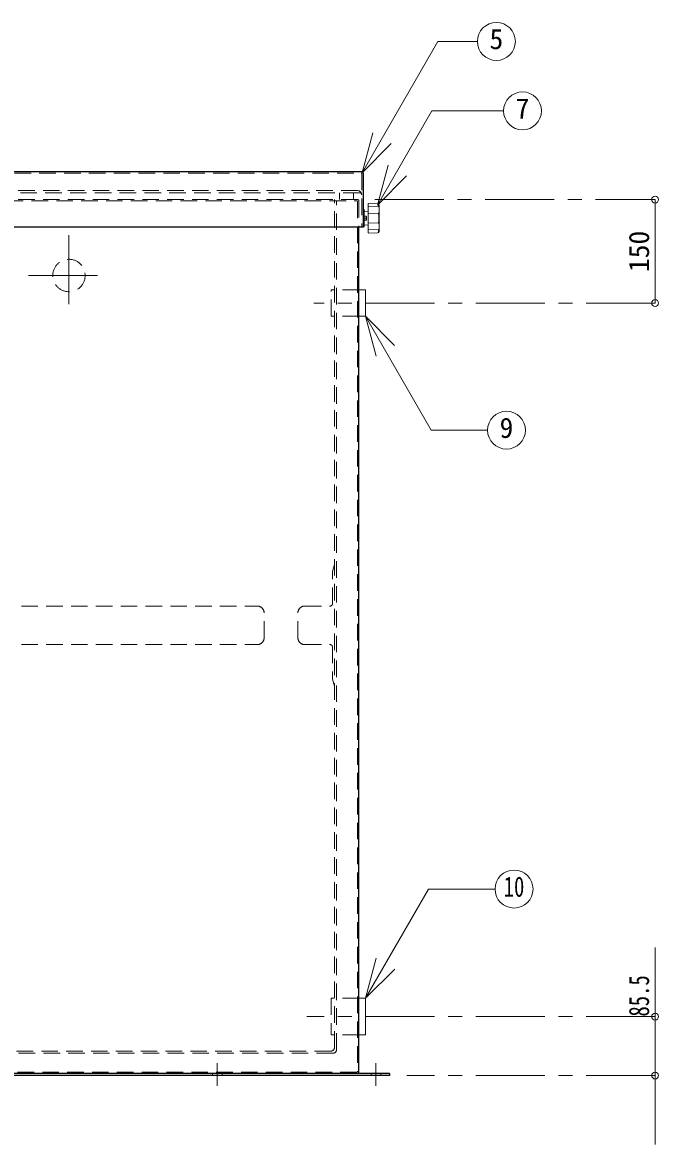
# Model space of a CAD drawing. Units: millimetres at full size, sheet at 1:20; details may follow other scales. Extents: x -4246 to 3854, y -2716 to 2904.
# Drawn here: x -2913 to -1991, y -1616 to 10 of the extents above; entities that cross this region are included whole.
import ezdxf
from ezdxf.enums import TextEntityAlignment as Align

# ---------------------------------------------------------------- set-up
doc = ezdxf.new("R2010")
doc.units = ezdxf.units.MM
doc.header["$LTSCALE"] = 20
doc.header["$PDMODE"] = 32
doc.header["$PDSIZE"] = 10
doc.linetypes.add('CHAIN1', pattern=[8, 5, -1, 1, -1])
doc.linetypes.add('DASHED1', pattern=[1.8, 1.2, -0.6])
doc.layers.add('0-0', color=7, linetype='Continuous', lineweight=9)
doc.styles.add('ＭＳ ゴシック', font='')
doc.styles.get('ＭＳ ゴシック').set_extended_font_data('MS Gothic')

msp = doc.modelspace()

# ---------------------------------------------------------------- linework, layer by layer
at = {"layer": '0-0', "lineweight": 18}
for p, q in [((-2420.63, -207.76), (-2310.73, -17.42)), ((-2253.29, -17.42), (-2310.73, -17.42)), ((-2420.63, -207.76), (-2405.1, -149.81)), ((-2420.63, -207.76), (-2378.2, -165.34)), ((-2398.34, -254.58), (-2382.81, -196.63)), ((-2398.34, -254.58), (-2355.91, -212.15)), ((-2411.6, -294.64), (-2411.6, -252.71)), ((-2411.6, -256.74), (-2397.06, -257.22)), ((-2411.09, -252.21), (-2397.94, -252.63)), ((-2395.62, -261.91), (-2396.01, -254.53)), ((-2417.6, -261.17), (-2419.1, -261.17)), ((-2414.98, -270.67), (-2417.6, -270.67)), ((-2414.98, -273.67), (-2417.6, -273.67)), ((-2417.14, -264.14), (-2411.6, -263.67)), ((-2414.35, -271.32), (-2414.35, -276.02)), ((-2411.6, -266.82), (-2397.06, -266.33)), ((-2395.6, -284.91), (-2395.6, -262.44)), ((-2414.98, -276.67), (-2417.6, -276.67)), ((-2417.14, -283.21), (-2411.6, -283.67)), ((-2411.6, -280.53), (-2397.06, -281.01)), ((-2411.6, -290.61), (-2397.06, -290.12)), ((-2395.62, -285.44), (-2396.01, -292.82)), ((-2411.09, -295.14), (-2397.94, -294.71)), ((-2415.6, -415.67), (-2425.1, -415.67)), ((-2415.74, -415.45), (-2400.21, -473.41)), ((-2415.74, -415.45), (-2373.31, -457.88)), ((-2415.74, -415.45), (-2320.25, -580.84)), ((-2238.64, -580.84), (-2320.25, -580.84)), ((-2415.61, -1404.19), (-2324.22, -1245.89)), ((-2227.67, -1245.89), (-2324.22, -1245.89)), ((-2415.61, -1404.19), (-2400.08, -1346.23)), ((-2415.61, -1404.19), (-2373.19, -1361.76)), ((-2415.6, -1404.17), (-2425.1, -1404.17))]:
    msp.add_line(p, q, dxfattribs=at)
at = {"layer": '0-0', "linetype": 'DASHED1', "lineweight": 18}
for p, q in [((-3068.62, -208.17), (-2422.1, -208.17)), ((-2421.1, -209.17), (-2421.1, -286.17)), ((-2424.1, -236.67), (-3100.63, -236.67)), ((-2427.1, -233.67), (-3097.05, -233.67)), ((-2433.1, -246.67), (-2433.1, -236.67)), ((-3115.84, -248.67), (-2428.1, -248.67)), ((-2427.1, -246.67), (-3113.14, -246.67)), ((-2460.6, -1475.67), (-2460.6, -246.67)), ((-2457.6, -1478.67), (-2457.6, -248.67)), ((-2427.1, -249.67), (-2427.1, -1510.17)), ((-2425.1, -248.67), (-2425.1, -286.17)), ((-3418.6, -835.67), (-2572.6, -835.67)), ((-2562.6, -881.67), (-2562.6, -845.67)), ((-3418.6, -891.67), (-2572.6, -891.67)), ((-2462.6, -1483.67), (-3528.6, -1483.67)), ((-2465.6, -1480.67), (-3525.6, -1480.67)), ((-2428.1, -1511.17), (-3563.1, -1511.17)), ((-2445.1, -1513.17), (-2445.1, -1511.17)), ((-2637.6, -1513.17), (-2637.6, -1516.17)), ((-2623.6, -1513.17), (-2623.6, -1516.17))]:
    msp.add_line(p, q, dxfattribs=at)
at = {"layer": '0-0', "color": 5, "lineweight": 25}
for p, q in [((-3066.46, -206.17), (-2421.1, -206.17)), ((-2419.1, -208.17), (-2419.1, -286.17)), ((-3206.4, -286.17), (-2419.1, -286.17)), ((-2425.1, -1511.17), (-2425.1, -286.17)), ((-2380.6, -1513.17), (-3610.6, -1513.17))]:
    msp.add_line(p, q, dxfattribs=at)
at = {"layer": '0-0', "color": 4, "linetype": 'DASHED1'}
for p, q in [((-2453.1, -246.67), (-2453.1, -236.67)), ((-2465.6, -415.67), (-2465.6, -377.67)), ((-2425.1, -377.67), (-2465.6, -377.67)), ((-2425.1, -415.67), (-2465.6, -415.67)), ((-2460.6, -775.67), (-2463.6, -785.67)), ((-2463.6, -832.67), (-2463.6, -785.67)), ((-2503.6, -835.67), (-2466.6, -835.67)), ((-2513.6, -881.67), (-2513.6, -845.67)), ((-2503.6, -891.67), (-2466.6, -891.67)), ((-2463.6, -894.67), (-2463.6, -941.67)), ((-2460.6, -951.67), (-2463.6, -941.67)), ((-2465.6, -1404.17), (-2465.6, -1457.17)), ((-2425.1, -1404.17), (-2465.6, -1404.17)), ((-2425.1, -1457.17), (-2465.6, -1457.17)), ((-2407.6, -1513.17), (-2407.6, -1516.17)), ((-2393.6, -1513.17), (-2393.6, -1516.17))]:
    msp.add_line(p, q, dxfattribs=at)
at = {"layer": '0-0', "color": 4, "linetype": 'CHAIN1'}
for p, q in [((-2402.1, -246.67), (-1995.6, -246.67)), ((-2845.6, -298.17), (-2845.6, -415.17)), ((-2904.1, -356.67), (-2787.1, -356.67)), ((-1995.6, -396.67), (-2490.6, -396.67)), ((-1995.6, -1430.67), (-2500.6, -1430.67)), ((-2630.6, -1498.17), (-2630.6, -1531.17)), ((-2400.6, -1498.17), (-2400.6, -1531.17)), ((-1995.6, -1516.17), (-2355.6, -1516.17))]:
    msp.add_line(p, q, dxfattribs=at)
at = {"layer": '0-0', "color": 4}
for p, q in [((-1995.6, -246.67), (-1995.6, -396.67)), ((-1995.6, -1330.67), (-1995.6, -1616.17))]:
    msp.add_line(p, q, dxfattribs=at)
at = {"layer": '0-0', "lineweight": 18}
for points in [[(-2398.34, -254.58), (-2319.54, -118.09), (-2215.39, -118.09)], [(-2417.6, -261.17), (-2417.6, -286.17), (-2419.1, -286.17)], [(-2415.6, -415.67), (-2415.6, -377.67), (-2425.1, -377.67)], [(-2415.6, -1404.17), (-2415.6, -1457.17), (-2425.1, -1457.17)]]:
    msp.add_lwpolyline(points, dxfattribs=at)
at = {"layer": '0-0', "color": 5, "lineweight": 25}
msp.add_lwpolyline([(-2380.6, -1513.17), (-2380.6, -1516.17), (-3610.6, -1516.17)], dxfattribs=at)
at = {"layer": '0-0', "lineweight": 18}
for centre in [(-2225.79, -17.42), (-2187.89, -118.09), (-2211.14, -580.84), (-2200.17, -1245.89)]:
    msp.add_circle(centre, 27.5, dxfattribs=at)
at = {"layer": '0-0', "color": 4, "linetype": 'DASHED1'}
msp.add_circle((-2845.6, -356.67), 23.5, dxfattribs=at)
at = {"layer": '0-0', "linetype": 'DASHED1', "lineweight": 18}
for centre, radius, start, end in [((-2422.1, -209.17), 1, 0, 90), ((-2427.1, -239.67), 6, 0, 90), ((-2424.1, -239.67), 3, 0, 90), ((-2428.1, -249.67), 1, 0, 90), ((-2427.1, -248.67), 2, 0, 90), ((-2572.6, -845.67), 10, 0, 90), ((-2572.6, -881.67), 10, 270, 0), ((-2465.6, -1475.67), 5, 270, 0), ((-2462.6, -1478.67), 5, 270, 0), ((-2428.1, -1510.17), 1, 270, 0)]:
    msp.add_arc(centre, radius, start, end, dxfattribs=at)
at = {"layer": '0-0', "color": 5, "lineweight": 25}
for centre, start, end in [((-2421.1, -208.17), 0, 90), ((-2427.1, -1511.17), 270, 0)]:
    msp.add_arc(centre, 2, start, end, dxfattribs=at)
at = {"layer": '0-0', "lineweight": 18}
for centre, radius, start, end in [((-2411.1, -252.71), 0.5, 88.15415, 180), ((-2398, -254.63), 2, 3.01913, 88.15415), ((-2406.56, -254.25), 9.96, 342.62002, 1.09064), ((-2398.67, -254.17), 2.07, 3.02757, 38.73305), ((-2417.1, -264.63), 0.5, 94.76364, 180), ((-2415.92, -272.2), 1.79, 29.24063, 58.37188), ((-2416.46, -272.17), 2.11, 314.62454, 45.37546), ((-2416.46, -275.17), 2.11, 314.62454, 45.37546), ((-2415.92, -275.14), 1.79, 301.62812, 330.75937), ((-2397.04, -266.83), 0.5, 7.29873, 91.90915), ((-2450.44, -273.67), 54.34, 352.70127, 7.29873), ((-2405.6, -262.44), 10, 0, 3.01913), ((-2417.1, -282.71), 0.5, 180, 265.23636), ((-2397.04, -280.51), 0.5, 268.09085, 352.70127), ((-2406.56, -293.1), 9.96, 358.90936, 17.37998), ((-2405.6, -284.91), 10, 356.98087, 0), ((-2411.1, -294.64), 0.5, 180, 271.84585), ((-2398, -292.71), 2, 271.84585, 356.98087), ((-2398.67, -293.18), 2.07, 321.26695, 356.97243)]:
    msp.add_arc(centre, radius, start, end, dxfattribs=at)
at = {"layer": '0-0', "color": 4, "linetype": 'DASHED1'}
for centre, radius, start, end in [((-2503.6, -845.67), 10, 90, 180), ((-2466.6, -832.67), 3, 270, 0), ((-2503.6, -881.67), 10, 180, 270), ((-2466.6, -894.67), 3, 0, 90)]:
    msp.add_arc(centre, radius, start, end, dxfattribs=at)
at = {"layer": '0-0', "color": 1}
for p in [(-1995.6, -246.67), (-1995.6, -396.67), (-1995.6, -1430.67), (-1995.6, -1516.17)]:
    msp.add_point(p, dxfattribs=at)

# ---------------------------------------------------------------- texts
at = {"layer": '0-0', "style": 'ＭＳ ゴシック'}
for s, p in [('5', (-2235.79, -37.42)), ('7', (-2197.89, -138.09)), ('9', (-2221.14, -600.84))]:
    msp.add_text(s, height=29.33, dxfattribs=at).set_placement(p, align=Align.BOTTOM_LEFT)
msp.add_text('150', height=29.33, rotation=90, dxfattribs=at).set_placement((-1995.6, -351.67), align=Align.BOTTOM_LEFT)
at = {"layer": '0-0', "style": 'ＭＳ ゴシック', "width": 0.75}
msp.add_text('10', height=29.33, dxfattribs=at).set_placement((-2215.17, -1265.89), align=Align.BOTTOM_LEFT)
msp.add_text('85.5', height=29.33, rotation=90, dxfattribs=at).set_placement((-1995.6, -1430.67), align=Align.BOTTOM_LEFT)

doc.saveas('drawing.dxf')
